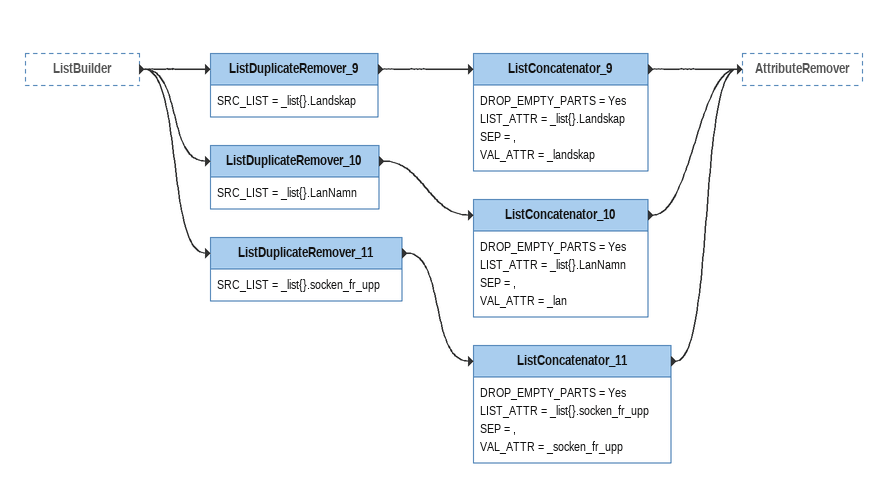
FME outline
ListBuilder [outside]
    -> ListDuplicateRemover_9
    -> ListDuplicateRemover_10
    -> ListDuplicateRemover_11
ListDuplicateRemover_9
    SRC_LIST = _list{}.Landskap
    -> ListConcatenator_9
ListConcatenator_9
    DROP_EMPTY_PARTS = Yes
    LIST_ATTR = _list{}.Landskap
    SEP = ,
    VAL_ATTR = _landskap
    -> AttributeRemover
ListDuplicateRemover_10
    SRC_LIST = _list{}.LanNamn
    -> ListConcatenator_10
ListConcatenator_10
    DROP_EMPTY_PARTS = Yes
    LIST_ATTR = _list{}.LanNamn
    SEP = ,
    VAL_ATTR = _lan
    -> AttributeRemover
ListDuplicateRemover_11
    SRC_LIST = _list{}.socken_fr_upp
    -> ListConcatenator_11
ListConcatenator_11
    DROP_EMPTY_PARTS = Yes
    LIST_ATTR = _list{}.socken_fr_upp
    SEP = ,
    VAL_ATTR = _socken_fr_upp
    -> AttributeRemover
